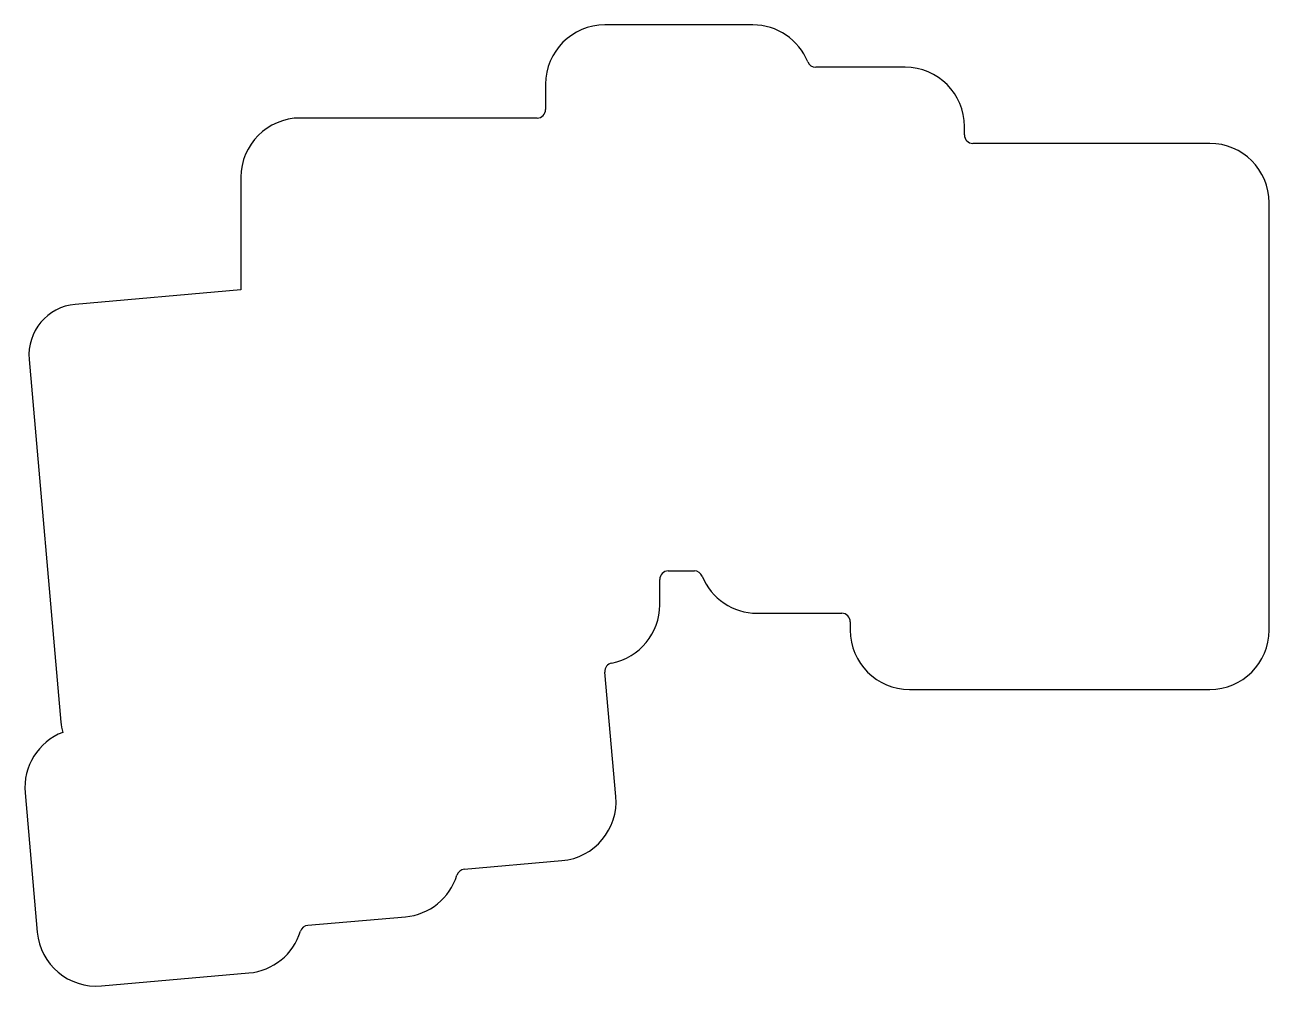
# Model space of a CAD drawing. Header units: millimetres. Extents: x -41 to 106, y -53 to 60.
import ezdxf

# ---------------------------------------------------------------- set-up
doc = ezdxf.new("R2010")
doc.units = ezdxf.units.MM

msp = doc.modelspace()

# ---------------------------------------------------------------- linework, layer by layer
for p, q in [((44.75, 60.25), (27.25, 60.25)), ((62.75, 55.25), (52.17, 55.25)), ((20.25, 53.25), (20.25, 50.25)), ((8.75, 49.25), (-8.75, 49.25)), ((19.25, 49.25), (9.25, 49.25)), ((69.75, 47.25), (69.75, 48.25)), ((80.75, 46.25), (70.75, 46.25)), ((98.75, 46.25), (81.25, 46.25)), ((-15.75, 42.25), (-15.75, 28.95)), ((105.75, 22.75), (105.75, 39.25)), ((-15.75, 28.95), (-35.32, 27.24)), ((105.75, 5.75), (105.75, 22.25)), ((-40.78, 20.74), (-37.03, -22.1)), ((105.75, -11.25), (105.75, 5.25)), ((34.75, -4.25), (37.83, -4.25)), ((33.75, -8.25), (33.75, -5.25)), ((45.25, -9.25), (55.25, -9.25)), ((56.25, -10.25), (56.25, -11.25)), ((28.55, -30.88), (27.27, -16.19)), ((63.25, -18.25), (80.75, -18.25)), ((81.25, -18.25), (98.75, -18.25)), ((-41.25, -30.46), (-39.81, -46.9)), ((10.65, -39.47), (22.19, -38.46)), ((-7.84, -46.11), (3.69, -45.1)), ((-32.23, -53.26), (-14.8, -51.74))]:
    msp.add_line(p, q)
for centre, radius, start, end in [((27.25, 53.25), 7, 90, 180), ((44.75, 53.25), 7, 22.0243, 90), ((52.17, 56.25), 1, 202.0243, 270), ((62.75, 48.25), 7, 0, 90), ((19.25, 50.25), 1, 270, 0), ((-8.75, 42.25), 7, 90, 180), ((8.75, 42.25), 7, 87.9533, 90), ((9.25, 42.25), 7, 90, 92.0467), ((70.75, 47.25), 1, 180, 270), ((80.75, 39.25), 7, 87.9533, 90), ((81.25, 39.25), 7, 90, 92.0467), ((98.75, 39.25), 7, 0, 90), ((-34.8, 21.26), 6, 95, 185), ((98.75, 22.75), 7, 357.9533, 360), ((98.75, 22.25), 7, 0, 2.0467), ((98.75, 5.75), 7, 357.9533, 360), ((98.75, 5.25), 7, 0, 2.0467), ((34.75, -5.25), 1, 90, 180), ((37.83, -5.25), 1, 22.0243, 90), ((45.25, -2.25), 7, 202.0243, 270), ((26.75, -8.25), 7, 280.8891, 360), ((55.25, -10.25), 1, 0, 90), ((63.25, -11.25), 7, 180, 270), ((98.75, -11.25), 7, 270, 360), ((28.26, -16.11), 1, 100.8891, 185), ((80.75, -11.25), 7, 270, 272.0467), ((81.25, -11.25), 7, 267.9533, 270), ((-34.28, -29.85), 7, 111.0636, 185), ((-31.05, -21.57), 6, 185, 196.9055), ((21.58, -31.49), 7, 275, 365), ((10.73, -40.47), 1, 95, 162.9757), ((3.08, -38.13), 7, 275, 342.9757), ((-32.84, -46.29), 7, 185, 275), ((-38.82, -46.81), 1, 184.9999976, 185.0000004), ((-15.41, -44.76), 7, 275, 342.9757), ((-7.76, -47.11), 1, 95, 162.9757), ((-32.32, -52.27), 1, 274.9999976, 275.0000004)]:
    msp.add_arc(centre, radius, start, end)

doc.saveas('drawing.dxf')
